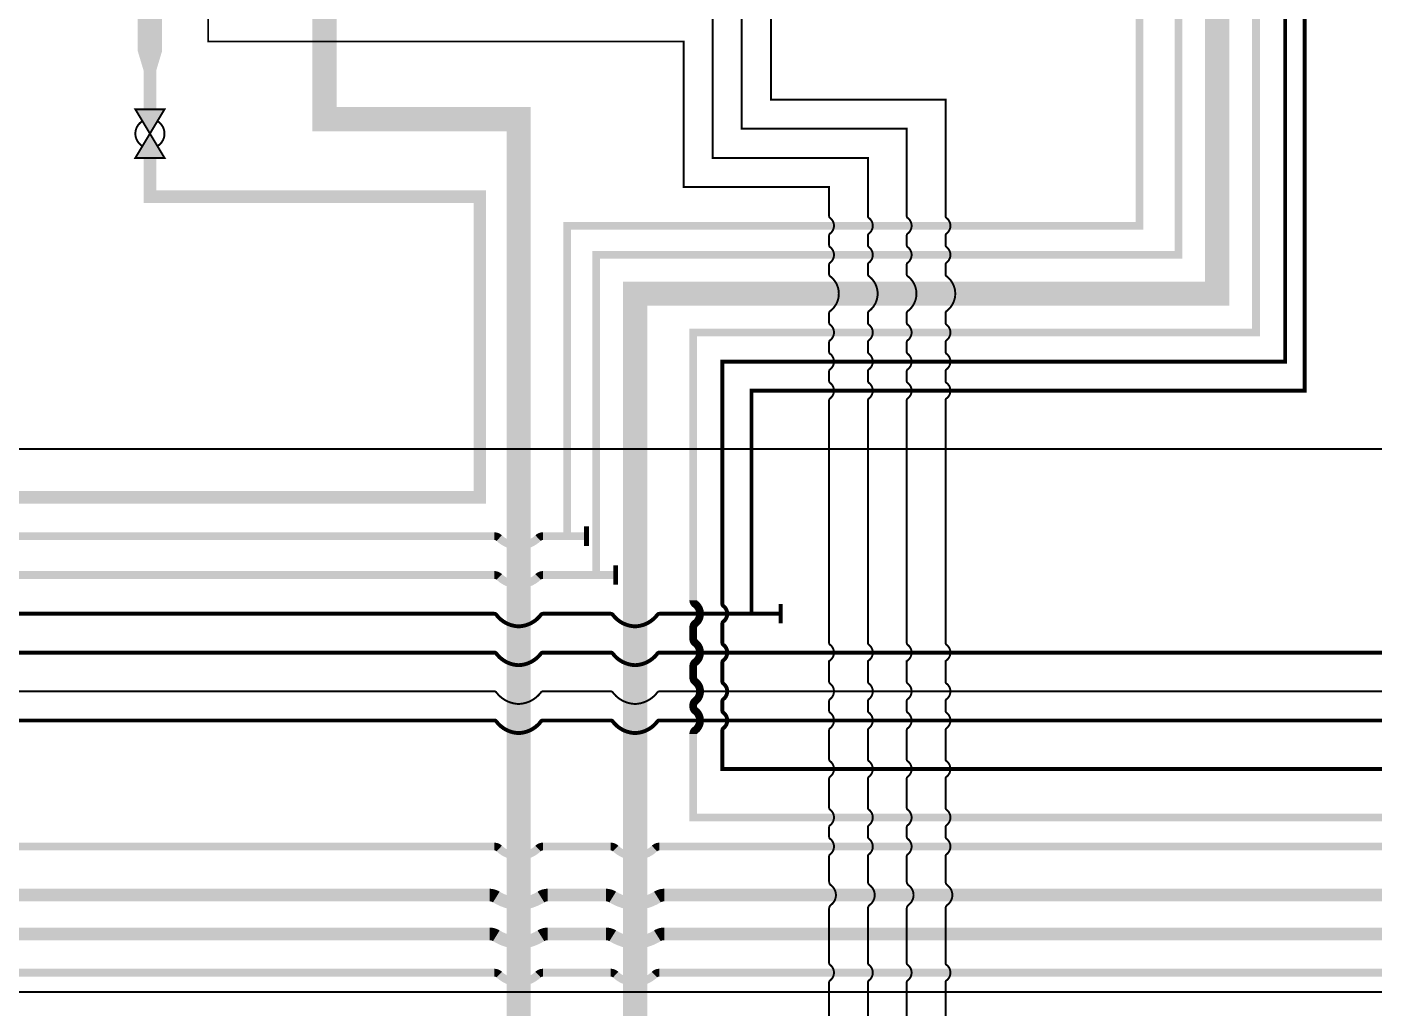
# Model space of a CAD drawing. Header units: millimetres. Extents: x 0 to 2500, y 0 to 1760.
# Drawn here: x 1766.3 to 1905.2, y 1346.3 to 1447.5 of the extents above; entities that cross this region are included whole.
import ezdxf

# ---------------------------------------------------------------- set-up
doc = ezdxf.new("R2010")
doc.units = ezdxf.units.MM
doc.linetypes.add('ACAD_ISO04W100', pattern=[30, 24, -3, 0, -3])
for name, color, linetype in [('Краны шар.150', 7, 'Continuous'), ('Трубы 108', 7, 'Continuous'), ('Трубы 159', 7, 'Continuous'), ('Трубы 219', 7, 'Continuous'), ('Трубы 25', 7, 'Continuous'), ('Трубы 426', 7, 'Continuous'), ('Трубы 57', 7, 'Continuous'), ('Штрих пункт.', 7, 'ACAD_ISO04W100')]:
    doc.layers.add(name, color=color, linetype=linetype)

# ---------------------------------------------------------------- blocks, each defined once
blk = doc.blocks.new('Заглушка 108')
at = {"layer": 'Трубы 108', "const_width": 0.5}
blk.add_lwpolyline([(0, 1), (0, -1)], dxfattribs=at)
blk = doc.blocks.new('Заглушка 57')
at = {"layer": 'Трубы 57', "const_width": 0.4}
blk.add_lwpolyline([(0, 1), (0, -1)], dxfattribs=at)
blk = doc.blocks.new('Кран шар.150 непрох.')
at = {"layer": 'Трубы 219'}
h = blk.add_hatch(color=256, dxfattribs=at)
h.paths.add_polyline_path([(2.5, 0), (0, 1.5), (0, -1.5)])
h.paths.add_polyline_path([(2.5, 0), (5, -1.5), (5, 1.5)])
at = {"layer": 'Краны шар.150', "const_width": 0.2}
blk.add_lwpolyline([(5, -1.5), (0, 1.5), (0, -1.5), (5, 1.5)], close=True, dxfattribs=at)
for points in [[(3.79, 0.77, 0.56619), (1.21, 0.77)], [(1.21, -0.77, 0.56619), (3.79, -0.77)]]:
    blk.add_lwpolyline(points, format="xyb", dxfattribs=at)
blk = doc.blocks.new('Пересеч. 25-57')
at = {"layer": 'Трубы 25', "const_width": 0.2}
blk.add_lwpolyline([(-1, 0, -0.236068), (-0.8, -0.1, 0.236068), (0, -0.5, 0.236068), (0.8, -0.1, -0.236068), (1, 0)], format="xyb", dxfattribs=at)
blk = doc.blocks.new('Пересеч. 25-159')
at = {"layer": 'Трубы 25', "const_width": 0.2}
blk.add_lwpolyline([(-1.4, 0, -0.236068), (-1, -0.2, 0.236068), (0, -0.7, 0.236068), (1, -0.2, -0.236068), (1.4, 0)], format="xyb", dxfattribs=at)
blk = doc.blocks.new('Пересеч. 108-325')
at = {"layer": 'Трубы 108', "const_width": 0.8}
blk.add_lwpolyline([(-2.5, 0, -0.192582), (-2, -0.2, 0.192582), (0, -1, 0.192582), (2, -0.2, -0.192582), (2.5, 0)], format="xyb", dxfattribs=at)
blk = doc.blocks.new('Пересеч. 57-325')
at = {"layer": 'Трубы 57'}
blk.add_lwpolyline([(-2.5, 0, 0.4, 0.4, -0.236068), (-2.3, -0.1, 0.4, 0.4, 0.226986), (0, -1.3, 0.4, 0.4, 0.226986), (2.3, -0.1, 0.4, 0.4, -0.236068), (2.5, 0, 0, 0, 0)], format="xyseb", dxfattribs=at)
blk = doc.blocks.new('Пересеч. 159-325')
at = {"layer": 'Трубы 159', "const_width": 1.3}
blk.add_lwpolyline([(-3, 0, -0.140055), (-2.3, -0.2, 0.131327), (0, -0.9, 0.131327), (2.3, -0.2, -0.140055), (3, 0)], format="xyb", dxfattribs=at)
blk = doc.blocks.new('Пересеч. 25-325')
at = {"layer": 'Трубы 25', "const_width": 0.2}
blk.add_lwpolyline([(-2.5, 0, -0.236068), (-2.3, -0.1, 0.226986), (0, -1.3, 0.226986), (2.3, -0.1, -0.236068), (2.5, 0)], format="xyb", dxfattribs=at)
blk = doc.blocks.new('Пересеч. 108-108')
at = {"layer": 'Трубы 108'}
blk.add_lwpolyline([(-1.4, 0, 0.8, 0.8, -0.236068), (-1, -0.2, 0.8, 0.8, 0.236068), (0, -0.7, 0.8, 0.8, 0.236068), (1, -0.2, 0.8, 0.8, -0.236068), (1.4, 0, 0, 0, 0)], format="xyseb", dxfattribs=at)
blk = doc.blocks.new('Пересеч. 57-57')
at = {"layer": 'Трубы 57'}
blk.add_lwpolyline([(-1, 0, 0.4, 0.4, -0.236068), (-0.8, -0.1, 0.4, 0.4, 0.236068), (0, -0.5, 0.4, 0.4, 0.236068), (0.8, -0.1, 0.4, 0.4, -0.236068), (1, 0, 0, 0, 0)], format="xyseb", dxfattribs=at)
blk = doc.blocks.new('Пересеч. 25-219')
at = {"layer": 'Трубы 25', "const_width": 0.2}
blk.add_lwpolyline([(-2, 0, -0.236068), (-1.8, -0.1, 0.236068), (0, -1, 0.236068), (1.8, -0.1, -0.236068), (2, 0)], format="xyb", dxfattribs=at)

msp = doc.modelspace()

# ---------------------------------------------------------------- linework, layer by layer
at = {"layer": 'Трубы 108'}
for points in [[(1886, 1563, 0.8, 0.8, 0), (1893, 1563, 0.8, 0.8, 0), (1893, 1416, 0.8, 0.8, 0), (1835, 1416, 0.8, 0.8, 0), (1835, 1388.4, 0.8, 0.8, 0)], [(1881, 1460, 0.8, 0.8, 0), (1881, 1427, 0.8, 0.8, 0), (1822, 1427, 0.8, 0.8, 0), (1822, 1395, 0, 0, 0)], [(1885, 1453, 0.8, 0.8, 0), (1885, 1424, 0.8, 0.8, 0), (1825, 1424, 0.8, 0.8, 0), (1825, 1391, 0, 0, 0)], [(1835, 1385.6, 0.8, 0.8, 0), (1835, 1384.4, 0.8, 0.8, 0)], [(1835, 1381.6, 0.8, 0.8, 0), (1835, 1380.4, 0.8, 0.8, 0)], [(1835, 1377.6, 0.8, 0.8, 0), (1835, 1377.4, 0.8, 0.8, 0)], [(1835, 1374.6, 0.8, 0.8, 0), (1835, 1366, 0.8, 0.8, 0), (1989, 1366, 0.8, 0.8, 0), (1989, 1369.6, 0.8, 0.8, 0)], [(1992, 1369.6, 0.8, 0.8, 0), (1992, 1363, 0.8, 0.8, 0), (1831.5, 1363, 0, 0, 0)], [(2005.5, 1350, 0.8, 0.8, 0), (1831.5, 1350, 0, 0, 0)]]:
    msp.add_lwpolyline(points, format="xyseb", dxfattribs=at)
at = {"layer": 'Трубы 108', "const_width": 0.8}
for points in [[(1814.5, 1395), (1692.5, 1395)], [(1824, 1395), (1819.5, 1395)], [(1814.5, 1391), (1692.5, 1391)], [(1827, 1391), (1819.5, 1391)], [(1814.5, 1363), (1692.5, 1363)], [(1826.5, 1363), (1819.5, 1363)], [(1814.5, 1350), (1692.5, 1350)], [(1826.5, 1350), (1819.5, 1350)]]:
    msp.add_lwpolyline(points, dxfattribs=at)
at = {"layer": 'Трубы 159'}
for points in [[(1832, 1358, 1.3, 1.3, 0), (2003, 1358, 1.3, 1.3, 0), (2003, 1489, 1.3, 1.3, 0), (2005.5, 1489, 1.3, 1.3, 0)], [(1779, 1439, 1.3, 1.3, 0), (1779, 1443, 0, 0, 0)], [(1692.5, 1358, 1.3, 1.3, 0), (1814, 1358, 1.3, 1.3, 0)], [(1820, 1358, 1.3, 1.3, 0), (1826, 1358, 1.3, 1.3, 0)], [(2005.5, 1354, 1.3, 1.3, 0), (1832, 1354, 0, 0, 0)]]:
    msp.add_lwpolyline(points, format="xyseb", dxfattribs=at)
at = {"layer": 'Трубы 159', "const_width": 1.3}
for points in [[(1692.5, 1399), (1813, 1399), (1813, 1430), (1779, 1430), (1779, 1434)], [(1814, 1354), (1692.5, 1354)], [(1826, 1354), (1820, 1354)]]:
    msp.add_lwpolyline(points, dxfattribs=at)
at = {"layer": 'Трубы 219'}
msp.add_lwpolyline([(1276, 1474, 1.5, 1.5, 0), (1889, 1474, 2.5, 2.5, 0), (1889, 1420, 2.5, 2.5, 0), (1829, 1420, 2.5, 2.5, 0), (1829, 1326, 0, 0, 0)], format="xyseb", dxfattribs=at)
at = {"layer": 'Трубы 25', "const_width": 0.2}
for points in [[(1849, 1428), (1849, 1431), (1834, 1431), (1834, 1446), (1785, 1446), (1785, 1451)], [(1853, 1428), (1853, 1434), (1837, 1434), (1837, 1449), (1788, 1449), (1788, 1451)], [(1857, 1428), (1857, 1437), (1840, 1437), (1840, 1451)], [(1861, 1428), (1861, 1440), (1843, 1440), (1843, 1451)], [(1849, 1425), (1849, 1426)], [(1853, 1425), (1853, 1426)], [(1857, 1425), (1857, 1426)], [(1861, 1425), (1861, 1426)], [(1849, 1422), (1849, 1423)], [(1853, 1422), (1853, 1423)], [(1857, 1422), (1857, 1423)], [(1861, 1422), (1861, 1423)], [(1849, 1417), (1849, 1418)], [(1853, 1417), (1853, 1418)], [(1857, 1417), (1857, 1418)], [(1861, 1417), (1861, 1418)], [(1849, 1414), (1849, 1415)], [(1853, 1414), (1853, 1415)], [(1857, 1414), (1857, 1415)], [(1861, 1414), (1861, 1415)], [(1849, 1411), (1849, 1412)], [(1853, 1411), (1853, 1412)], [(1857, 1411), (1857, 1412)], [(1861, 1411), (1861, 1412)], [(1849, 1384), (1849, 1409)], [(1853, 1384), (1853, 1409)], [(1857, 1384), (1857, 1409)], [(1861, 1384), (1861, 1409)], [(1849, 1380), (1849, 1382.2)], [(1853, 1380), (1853, 1382.2)], [(1857, 1380), (1857, 1382.2)], [(1861, 1380), (1861, 1382.2)], [(1692.5, 1379), (1814.5, 1379)], [(1819.5, 1379), (1826.5, 1379)], [(1849, 1377), (1849, 1378)], [(1853, 1377), (1853, 1378)], [(1857, 1377), (1857, 1378)], [(1861, 1377), (1861, 1378)], [(1849, 1372), (1849, 1375)], [(1853, 1372), (1853, 1375)], [(1857, 1372), (1857, 1375)], [(1861, 1372), (1861, 1375)], [(1849, 1367), (1849, 1370)], [(1853, 1367), (1853, 1370)], [(1857, 1367), (1857, 1370)], [(1861, 1367), (1861, 1370)], [(1849, 1364), (1849, 1365)], [(1853, 1364), (1853, 1365)], [(1857, 1364), (1857, 1365)], [(1861, 1364), (1861, 1365)], [(1849, 1359.4), (1849, 1362)], [(1853, 1359.4), (1853, 1362)], [(1857, 1359.4), (1857, 1362)], [(1861, 1359.4), (1861, 1362)], [(1849, 1351), (1849, 1356.6)], [(1853, 1351), (1853, 1356.6)], [(1857, 1351), (1857, 1356.6)], [(1861, 1351), (1861, 1356.6)], [(1849, 1329.5), (1849, 1349)], [(1853, 1329.5), (1853, 1349)], [(1857, 1329.5), (1857, 1349)], [(1861, 1329.5), (1861, 1349)]]:
    msp.add_lwpolyline(points, dxfattribs=at)
at = {"layer": 'Трубы 25'}
msp.add_lwpolyline([(1831.5, 1379, 0.2, 0.2, 0), (1998, 1379, 0.2, 0.2, 0), (1998, 1382, 0.2, 0.2, 0)], format="xyseb", dxfattribs=at)
at = {"layer": 'Трубы 426', "const_width": 2.5}
for points in [[(1779, 1453), (1779, 1445)], [(1797, 1450), (1797, 1438), (1817, 1438), (1817, 1326)]]:
    msp.add_lwpolyline(points, dxfattribs=at)
at = {"layer": 'Трубы 426'}
msp.add_lwpolyline([(1779, 1445, 2.5, 1.3, 0), (1779, 1443, 2.5, 2.5, 0)], format="xyseb", dxfattribs=at)
at = {"layer": 'Трубы 57'}
for points in [[(1872.4, 1569, 0.4, 0.4, 0), (1898, 1569, 0.4, 0.4, 0), (1898, 1410, 0.4, 0.4, 0), (1841, 1410, 0.4, 0.4, 0), (1841, 1387, 0, 0, 0)], [(1872.4, 1566, 0.4, 0.4, 0), (1896, 1566, 0.4, 0.4, 0), (1896, 1413, 0.4, 0.4, 0), (1838, 1413, 0.4, 0.4, 0), (1838, 1388, 0.4, 0.4, 0)], [(1838, 1386, 0.4, 0.4, 0), (1838, 1384, 0.4, 0.4, 0)], [(2001.4, 1383, 0.4, 0.4, 0), (1831.5, 1383, 0, 0, 0)], [(1838, 1382, 0.4, 0.4, 0), (1838, 1380, 0.4, 0.4, 0)], [(1838, 1378, 0.4, 0.4, 0), (1838, 1377, 0.4, 0.4, 0)], [(1692.5, 1376, 0.4, 0.4, 0), (1814.5, 1376, 0.4, 0.4, 0)], [(1819.5, 1376, 0.4, 0.4, 0), (1826.5, 1376, 0.4, 0.4, 0)], [(1831.5, 1376, 0.4, 0.4, 0), (2001.4, 1376, 0.4, 0.4, 0)], [(1838, 1375, 0.4, 0.4, 0), (1838, 1371, 0.4, 0.4, 0), (1995, 1371, 0.4, 0.4, 0), (1995, 1374.6, 0.4, 0.4, 0)]]:
    msp.add_lwpolyline(points, format="xyseb", dxfattribs=at)
at = {"layer": 'Трубы 57', "const_width": 0.4}
for points in [[(1814.5, 1387), (1692.5, 1387)], [(1826.5, 1387), (1819.5, 1387)], [(1844, 1387), (1831.5, 1387)], [(1814.5, 1383), (1692.5, 1383)], [(1826.5, 1383), (1819.5, 1383)]]:
    msp.add_lwpolyline(points, dxfattribs=at)
at = {"layer": 'Штрих пункт.', "const_width": 0.2}
msp.add_lwpolyline([(2039, 1348), (2039, 1404), (1172, 1404), (1172, 883), (1252, 883), (1252, 1348)], close=True, dxfattribs=at)

# ---------------------------------------------------------------- block references
at = {"layer": 'Краны шар.150', "rotation": 270}
msp.add_blockref('Кран шар.150 непрох.', (1779, 1439), dxfattribs=at)
at = {"layer": 'Трубы 108'}
for p in [(1824, 1395), (1827, 1391)]:
    msp.add_blockref('Заглушка 108', p, dxfattribs=at)
at = {"layer": 'Трубы 108', "rotation": 90}
for p in [(1835, 1387), (1835, 1383), (1835, 1379), (1835, 1376)]:
    msp.add_blockref('Пересеч. 108-108', p, dxfattribs=at)
at = {"layer": 'Трубы 159'}
for name, p in [('Пересеч. 108-325', (1817, 1395)), ('Пересеч. 108-325', (1817, 1391)), ('Пересеч. 108-325', (1817, 1363)), ('Пересеч. 108-325', (1829, 1363)), ('Пересеч. 159-325', (1817, 1358)), ('Пересеч. 159-325', (1829, 1358)), ('Пересеч. 159-325', (1817, 1354)), ('Пересеч. 159-325', (1829, 1354)), ('Пересеч. 108-325', (1817, 1350)), ('Пересеч. 108-325', (1829, 1350))]:
    msp.add_blockref(name, p, dxfattribs=at)
at = {"layer": 'Трубы 25', "rotation": 90}
for name, p in [('Пересеч. 25-57', (1849, 1427)), ('Пересеч. 25-57', (1853, 1427)), ('Пересеч. 25-57', (1857, 1427)), ('Пересеч. 25-57', (1861, 1427)), ('Пересеч. 25-57', (1849, 1424)), ('Пересеч. 25-57', (1853, 1424)), ('Пересеч. 25-57', (1857, 1424)), ('Пересеч. 25-57', (1861, 1424)), ('Пересеч. 25-219', (1849, 1420)), ('Пересеч. 25-219', (1853, 1420)), ('Пересеч. 25-219', (1857, 1420)), ('Пересеч. 25-219', (1861, 1420)), ('Пересеч. 25-57', (1849, 1416)), ('Пересеч. 25-57', (1853, 1416)), ('Пересеч. 25-57', (1857, 1416)), ('Пересеч. 25-57', (1861, 1416)), ('Пересеч. 25-57', (1849, 1413)), ('Пересеч. 25-57', (1853, 1413)), ('Пересеч. 25-57', (1857, 1413)), ('Пересеч. 25-57', (1861, 1413)), ('Пересеч. 25-57', (1849, 1410)), ('Пересеч. 25-57', (1853, 1410)), ('Пересеч. 25-57', (1857, 1410)), ('Пересеч. 25-57', (1861, 1410)), ('Пересеч. 25-57', (1849, 1383)), ('Пересеч. 25-57', (1853, 1383)), ('Пересеч. 25-57', (1857, 1383)), ('Пересеч. 25-57', (1861, 1383)), ('Пересеч. 25-57', (1849, 1379)), ('Пересеч. 25-57', (1853, 1379)), ('Пересеч. 25-57', (1857, 1379)), ('Пересеч. 25-57', (1861, 1379)), ('Пересеч. 25-57', (1849, 1376)), ('Пересеч. 25-57', (1853, 1376)), ('Пересеч. 25-57', (1857, 1376)), ('Пересеч. 25-57', (1861, 1376)), ('Пересеч. 25-57', (1849, 1371)), ('Пересеч. 25-57', (1853, 1371)), ('Пересеч. 25-57', (1857, 1371)), ('Пересеч. 25-57', (1861, 1371)), ('Пересеч. 25-57', (1849, 1366)), ('Пересеч. 25-57', (1853, 1366)), ('Пересеч. 25-57', (1857, 1366)), ('Пересеч. 25-57', (1861, 1366)), ('Пересеч. 25-57', (1849, 1363)), ('Пересеч. 25-57', (1853, 1363)), ('Пересеч. 25-57', (1857, 1363)), ('Пересеч. 25-57', (1861, 1363)), ('Пересеч. 25-159', (1849, 1358)), ('Пересеч. 25-159', (1853, 1358)), ('Пересеч. 25-159', (1857, 1358)), ('Пересеч. 25-159', (1861, 1358)), ('Пересеч. 25-57', (1849, 1350)), ('Пересеч. 25-57', (1853, 1350)), ('Пересеч. 25-57', (1857, 1350)), ('Пересеч. 25-57', (1861, 1350))]:
    msp.add_blockref(name, p, dxfattribs=at)
at = {"layer": 'Трубы 25'}
for p in [(1817, 1379), (1829, 1379)]:
    msp.add_blockref('Пересеч. 25-325', p, dxfattribs=at)
at = {"layer": 'Трубы 57'}
for name, p in [('Пересеч. 57-325', (1817, 1387)), ('Пересеч. 57-325', (1829, 1387)), ('Заглушка 57', (1844, 1387)), ('Пересеч. 57-325', (1817, 1383)), ('Пересеч. 57-325', (1829, 1383)), ('Пересеч. 57-325', (1817, 1376)), ('Пересеч. 57-325', (1829, 1376))]:
    msp.add_blockref(name, p, dxfattribs=at)
at = {"layer": 'Трубы 57', "rotation": 90}
for p in [(1838, 1387), (1838, 1383), (1838, 1379), (1838, 1376)]:
    msp.add_blockref('Пересеч. 57-57', p, dxfattribs=at)

doc.saveas('drawing.dxf')
